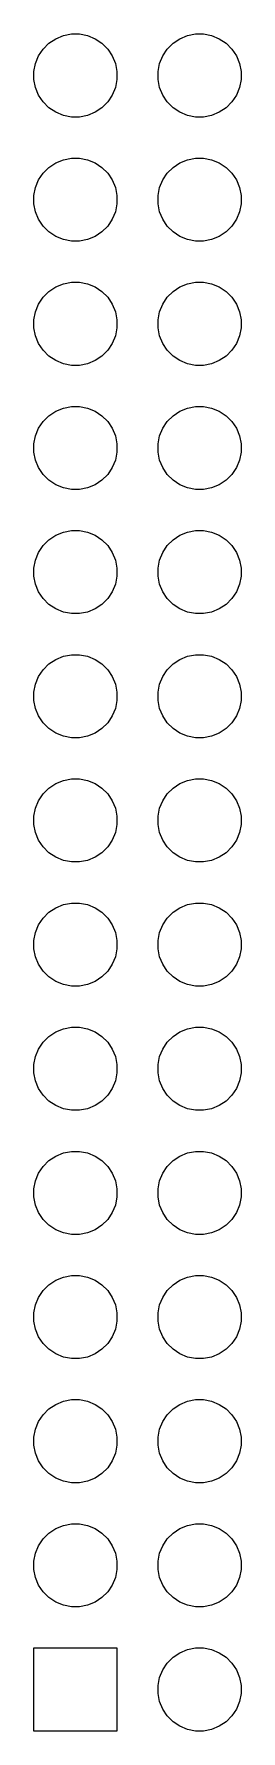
# Model space of a CAD drawing. Extents: x -21.7 to 6.2, y -6.5 to -0.8.
# Drawn here: x 6.069 to 6.236, y -3.537 to -2.17 of the extents above; entities that cross this region are included whole.
import ezdxf

# ---------------------------------------------------------------- set-up
doc = ezdxf.new("R2010")
doc.units = 0
doc.header["$MEASUREMENT"] = 0
doc.layers.add('BLACK', color=7, linetype='Continuous')

msp = doc.modelspace()

# ---------------------------------------------------------------- linework, layer by layer
at = {"layer": 'BLACK', "linetype": 'Continuous'}
for p, q in [((6.08651, -2.17428), (6.0926, -2.17176)), ((6.0926, -2.17176), (6.09907, -2.17047)), ((6.09907, -2.17047), (6.10566, -2.17047)), ((6.10566, -2.17047), (6.11212, -2.17176)), ((6.11212, -2.17176), (6.11821, -2.17428)), ((6.18651, -2.17428), (6.1926, -2.17176)), ((6.1926, -2.17176), (6.19907, -2.17047)), ((6.19907, -2.17047), (6.20566, -2.17047)), ((6.20566, -2.17047), (6.21212, -2.17176)), ((6.21212, -2.17176), (6.21821, -2.17428)), ((6.07271, -2.18809), (6.07637, -2.1826)), ((6.07637, -2.1826), (6.08103, -2.17794)), ((6.08103, -2.17794), (6.08651, -2.17428)), ((6.11821, -2.17428), (6.12369, -2.17794)), ((6.12369, -2.17794), (6.12836, -2.1826)), ((6.12836, -2.1826), (6.13202, -2.18809)), ((6.17271, -2.18809), (6.17637, -2.1826)), ((6.17637, -2.1826), (6.18103, -2.17794)), ((6.18103, -2.17794), (6.18651, -2.17428)), ((6.21821, -2.17428), (6.22369, -2.17794)), ((6.22369, -2.17794), (6.22836, -2.1826)), ((6.22836, -2.1826), (6.23202, -2.18809)), ((6.0689, -2.20064), (6.07018, -2.19418)), ((6.0689, -2.20723), (6.0689, -2.20064)), ((6.07018, -2.19418), (6.07271, -2.18809)), ((6.13202, -2.18809), (6.13454, -2.19418)), ((6.13454, -2.19418), (6.13583, -2.20064)), ((6.13583, -2.20064), (6.13583, -2.20723)), ((6.1689, -2.20064), (6.17018, -2.19418)), ((6.1689, -2.20723), (6.1689, -2.20064)), ((6.17018, -2.19418), (6.17271, -2.18809)), ((6.23202, -2.18809), (6.23454, -2.19418)), ((6.23454, -2.19418), (6.23583, -2.20064)), ((6.23583, -2.20064), (6.23583, -2.20723)), ((6.07018, -2.2137), (6.0689, -2.20723)), ((6.07271, -2.21979), (6.07018, -2.2137)), ((6.13454, -2.2137), (6.13202, -2.21979)), ((6.13583, -2.20723), (6.13454, -2.2137)), ((6.17018, -2.2137), (6.1689, -2.20723)), ((6.17271, -2.21979), (6.17018, -2.2137)), ((6.23454, -2.2137), (6.23202, -2.21979)), ((6.23583, -2.20723), (6.23454, -2.2137)), ((6.07637, -2.22527), (6.07271, -2.21979)), ((6.08103, -2.22993), (6.07637, -2.22527)), ((6.12836, -2.22527), (6.12369, -2.22993)), ((6.13202, -2.21979), (6.12836, -2.22527)), ((6.17637, -2.22527), (6.17271, -2.21979)), ((6.18103, -2.22993), (6.17637, -2.22527)), ((6.22836, -2.22527), (6.22369, -2.22993)), ((6.23202, -2.21979), (6.22836, -2.22527)), ((6.08651, -2.23359), (6.08103, -2.22993)), ((6.0926, -2.23612), (6.08651, -2.23359)), ((6.09907, -2.2374), (6.0926, -2.23612)), ((6.10566, -2.2374), (6.09907, -2.2374)), ((6.11212, -2.23612), (6.10566, -2.2374)), ((6.11821, -2.23359), (6.11212, -2.23612)), ((6.12369, -2.22993), (6.11821, -2.23359)), ((6.18651, -2.23359), (6.18103, -2.22993)), ((6.1926, -2.23612), (6.18651, -2.23359)), ((6.19907, -2.2374), (6.1926, -2.23612)), ((6.20566, -2.2374), (6.19907, -2.2374)), ((6.21212, -2.23612), (6.20566, -2.2374)), ((6.21821, -2.23359), (6.21212, -2.23612)), ((6.22369, -2.22993), (6.21821, -2.23359)), ((6.07271, -2.28809), (6.07637, -2.2826)), ((6.07637, -2.2826), (6.08103, -2.27794)), ((6.08103, -2.27794), (6.08651, -2.27428)), ((6.08651, -2.27428), (6.0926, -2.27176)), ((6.0926, -2.27176), (6.09907, -2.27047)), ((6.09907, -2.27047), (6.10566, -2.27047)), ((6.10566, -2.27047), (6.11212, -2.27176)), ((6.11212, -2.27176), (6.11821, -2.27428)), ((6.11821, -2.27428), (6.12369, -2.27794)), ((6.12369, -2.27794), (6.12836, -2.2826)), ((6.12836, -2.2826), (6.13202, -2.28809)), ((6.17271, -2.28809), (6.17637, -2.2826)), ((6.17637, -2.2826), (6.18103, -2.27794)), ((6.18103, -2.27794), (6.18651, -2.27428)), ((6.18651, -2.27428), (6.1926, -2.27176)), ((6.1926, -2.27176), (6.19907, -2.27047)), ((6.19907, -2.27047), (6.20566, -2.27047)), ((6.20566, -2.27047), (6.21212, -2.27176)), ((6.21212, -2.27176), (6.21821, -2.27428)), ((6.21821, -2.27428), (6.22369, -2.27794)), ((6.22369, -2.27794), (6.22836, -2.2826)), ((6.22836, -2.2826), (6.23202, -2.28809)), ((6.0689, -2.30064), (6.07018, -2.29418)), ((6.07018, -2.29418), (6.07271, -2.28809)), ((6.13202, -2.28809), (6.13454, -2.29418)), ((6.13454, -2.29418), (6.13583, -2.30064)), ((6.1689, -2.30064), (6.17018, -2.29418)), ((6.17018, -2.29418), (6.17271, -2.28809)), ((6.23202, -2.28809), (6.23454, -2.29418)), ((6.23454, -2.29418), (6.23583, -2.30064)), ((6.0689, -2.30723), (6.0689, -2.30064)), ((6.07018, -2.3137), (6.0689, -2.30723)), ((6.13583, -2.30723), (6.13454, -2.3137)), ((6.13583, -2.30064), (6.13583, -2.30723)), ((6.1689, -2.30723), (6.1689, -2.30064)), ((6.17018, -2.3137), (6.1689, -2.30723)), ((6.23583, -2.30723), (6.23454, -2.3137)), ((6.23583, -2.30064), (6.23583, -2.30723)), ((6.07271, -2.31979), (6.07018, -2.3137)), ((6.07637, -2.32527), (6.07271, -2.31979)), ((6.13202, -2.31979), (6.12836, -2.32527)), ((6.13454, -2.3137), (6.13202, -2.31979)), ((6.17271, -2.31979), (6.17018, -2.3137)), ((6.17637, -2.32527), (6.17271, -2.31979)), ((6.23202, -2.31979), (6.22836, -2.32527)), ((6.23454, -2.3137), (6.23202, -2.31979)), ((6.08103, -2.32993), (6.07637, -2.32527)), ((6.08651, -2.33359), (6.08103, -2.32993)), ((6.0926, -2.33612), (6.08651, -2.33359)), ((6.09907, -2.3374), (6.0926, -2.33612)), ((6.10566, -2.3374), (6.09907, -2.3374)), ((6.11212, -2.33612), (6.10566, -2.3374)), ((6.11821, -2.33359), (6.11212, -2.33612)), ((6.12369, -2.32993), (6.11821, -2.33359)), ((6.12836, -2.32527), (6.12369, -2.32993)), ((6.18103, -2.32993), (6.17637, -2.32527)), ((6.18651, -2.33359), (6.18103, -2.32993)), ((6.1926, -2.33612), (6.18651, -2.33359)), ((6.19907, -2.3374), (6.1926, -2.33612)), ((6.20566, -2.3374), (6.19907, -2.3374)), ((6.21212, -2.33612), (6.20566, -2.3374)), ((6.21821, -2.33359), (6.21212, -2.33612)), ((6.22369, -2.32993), (6.21821, -2.33359)), ((6.22836, -2.32527), (6.22369, -2.32993)), ((6.07637, -2.3826), (6.08103, -2.37794)), ((6.08103, -2.37794), (6.08651, -2.37428)), ((6.08651, -2.37428), (6.0926, -2.37176)), ((6.0926, -2.37176), (6.09907, -2.37047)), ((6.09907, -2.37047), (6.10566, -2.37047)), ((6.10566, -2.37047), (6.11212, -2.37176)), ((6.11212, -2.37176), (6.11821, -2.37428)), ((6.11821, -2.37428), (6.12369, -2.37794)), ((6.12369, -2.37794), (6.12836, -2.3826)), ((6.17637, -2.3826), (6.18103, -2.37794)), ((6.18103, -2.37794), (6.18651, -2.37428)), ((6.18651, -2.37428), (6.1926, -2.37176)), ((6.1926, -2.37176), (6.19907, -2.37047)), ((6.19907, -2.37047), (6.20566, -2.37047)), ((6.20566, -2.37047), (6.21212, -2.37176)), ((6.21212, -2.37176), (6.21821, -2.37428)), ((6.21821, -2.37428), (6.22369, -2.37794)), ((6.22369, -2.37794), (6.22836, -2.3826)), ((6.07018, -2.39418), (6.07271, -2.38809)), ((6.07271, -2.38809), (6.07637, -2.3826)), ((6.12836, -2.3826), (6.13202, -2.38809)), ((6.13202, -2.38809), (6.13454, -2.39418)), ((6.17018, -2.39418), (6.17271, -2.38809)), ((6.17271, -2.38809), (6.17637, -2.3826)), ((6.22836, -2.3826), (6.23202, -2.38809)), ((6.23202, -2.38809), (6.23454, -2.39418)), ((6.0689, -2.40064), (6.07018, -2.39418)), ((6.0689, -2.40723), (6.0689, -2.40064)), ((6.13454, -2.39418), (6.13583, -2.40064)), ((6.13583, -2.40064), (6.13583, -2.40723)), ((6.1689, -2.40064), (6.17018, -2.39418)), ((6.1689, -2.40723), (6.1689, -2.40064)), ((6.23454, -2.39418), (6.23583, -2.40064)), ((6.23583, -2.40064), (6.23583, -2.40723)), ((6.07018, -2.4137), (6.0689, -2.40723)), ((6.07271, -2.41979), (6.07018, -2.4137)), ((6.13454, -2.4137), (6.13202, -2.41979)), ((6.13583, -2.40723), (6.13454, -2.4137)), ((6.17018, -2.4137), (6.1689, -2.40723)), ((6.17271, -2.41979), (6.17018, -2.4137)), ((6.23454, -2.4137), (6.23202, -2.41979)), ((6.23583, -2.40723), (6.23454, -2.4137)), ((6.07637, -2.42527), (6.07271, -2.41979)), ((6.08103, -2.42993), (6.07637, -2.42527)), ((6.08651, -2.43359), (6.08103, -2.42993)), ((6.12369, -2.42993), (6.11821, -2.43359)), ((6.12836, -2.42527), (6.12369, -2.42993)), ((6.13202, -2.41979), (6.12836, -2.42527)), ((6.17637, -2.42527), (6.17271, -2.41979)), ((6.18103, -2.42993), (6.17637, -2.42527)), ((6.18651, -2.43359), (6.18103, -2.42993)), ((6.22369, -2.42993), (6.21821, -2.43359)), ((6.22836, -2.42527), (6.22369, -2.42993)), ((6.23202, -2.41979), (6.22836, -2.42527)), ((6.0926, -2.43612), (6.08651, -2.43359)), ((6.09907, -2.4374), (6.0926, -2.43612)), ((6.10566, -2.4374), (6.09907, -2.4374)), ((6.11212, -2.43612), (6.10566, -2.4374)), ((6.11821, -2.43359), (6.11212, -2.43612)), ((6.1926, -2.43612), (6.18651, -2.43359)), ((6.19907, -2.4374), (6.1926, -2.43612)), ((6.20566, -2.4374), (6.19907, -2.4374)), ((6.21212, -2.43612), (6.20566, -2.4374)), ((6.21821, -2.43359), (6.21212, -2.43612)), ((6.08651, -2.47428), (6.0926, -2.47176)), ((6.0926, -2.47176), (6.09907, -2.47047)), ((6.09907, -2.47047), (6.10566, -2.47047)), ((6.10566, -2.47047), (6.11212, -2.47176)), ((6.11212, -2.47176), (6.11821, -2.47428)), ((6.18651, -2.47428), (6.1926, -2.47176)), ((6.1926, -2.47176), (6.19907, -2.47047)), ((6.19907, -2.47047), (6.20566, -2.47047)), ((6.20566, -2.47047), (6.21212, -2.47176)), ((6.21212, -2.47176), (6.21821, -2.47428)), ((6.07271, -2.48809), (6.07637, -2.4826)), ((6.07637, -2.4826), (6.08103, -2.47794)), ((6.08103, -2.47794), (6.08651, -2.47428)), ((6.11821, -2.47428), (6.12369, -2.47794)), ((6.12369, -2.47794), (6.12836, -2.4826)), ((6.12836, -2.4826), (6.13202, -2.48809)), ((6.17271, -2.48809), (6.17637, -2.4826)), ((6.17637, -2.4826), (6.18103, -2.47794)), ((6.18103, -2.47794), (6.18651, -2.47428)), ((6.21821, -2.47428), (6.22369, -2.47794)), ((6.22369, -2.47794), (6.22836, -2.4826)), ((6.22836, -2.4826), (6.23202, -2.48809)), ((6.0689, -2.50064), (6.07018, -2.49418)), ((6.0689, -2.50723), (6.0689, -2.50064)), ((6.07018, -2.49418), (6.07271, -2.48809)), ((6.13202, -2.48809), (6.13454, -2.49418)), ((6.13454, -2.49418), (6.13583, -2.50064)), ((6.13583, -2.50064), (6.13583, -2.50723)), ((6.1689, -2.50064), (6.17018, -2.49418)), ((6.1689, -2.50723), (6.1689, -2.50064)), ((6.17018, -2.49418), (6.17271, -2.48809)), ((6.23202, -2.48809), (6.23454, -2.49418)), ((6.23454, -2.49418), (6.23583, -2.50064)), ((6.23583, -2.50064), (6.23583, -2.50723)), ((6.07018, -2.5137), (6.0689, -2.50723)), ((6.07271, -2.51979), (6.07018, -2.5137)), ((6.13454, -2.5137), (6.13202, -2.51979)), ((6.13583, -2.50723), (6.13454, -2.5137)), ((6.17018, -2.5137), (6.1689, -2.50723)), ((6.17271, -2.51979), (6.17018, -2.5137)), ((6.23454, -2.5137), (6.23202, -2.51979)), ((6.23583, -2.50723), (6.23454, -2.5137)), ((6.07637, -2.52527), (6.07271, -2.51979)), ((6.08103, -2.52993), (6.07637, -2.52527)), ((6.12836, -2.52527), (6.12369, -2.52993)), ((6.13202, -2.51979), (6.12836, -2.52527)), ((6.17637, -2.52527), (6.17271, -2.51979)), ((6.18103, -2.52993), (6.17637, -2.52527)), ((6.22836, -2.52527), (6.22369, -2.52993)), ((6.23202, -2.51979), (6.22836, -2.52527)), ((6.08651, -2.53359), (6.08103, -2.52993)), ((6.0926, -2.53612), (6.08651, -2.53359)), ((6.09907, -2.5374), (6.0926, -2.53612)), ((6.10566, -2.5374), (6.09907, -2.5374)), ((6.11212, -2.53612), (6.10566, -2.5374)), ((6.11821, -2.53359), (6.11212, -2.53612)), ((6.12369, -2.52993), (6.11821, -2.53359)), ((6.18651, -2.53359), (6.18103, -2.52993)), ((6.1926, -2.53612), (6.18651, -2.53359)), ((6.19907, -2.5374), (6.1926, -2.53612)), ((6.20566, -2.5374), (6.19907, -2.5374)), ((6.21212, -2.53612), (6.20566, -2.5374)), ((6.21821, -2.53359), (6.21212, -2.53612)), ((6.22369, -2.52993), (6.21821, -2.53359)), ((6.07271, -2.58809), (6.07637, -2.5826)), ((6.07637, -2.5826), (6.08103, -2.57794)), ((6.08103, -2.57794), (6.08651, -2.57428)), ((6.08651, -2.57428), (6.0926, -2.57176)), ((6.0926, -2.57176), (6.09907, -2.57047)), ((6.09907, -2.57047), (6.10566, -2.57047)), ((6.10566, -2.57047), (6.11212, -2.57176)), ((6.11212, -2.57176), (6.11821, -2.57428)), ((6.11821, -2.57428), (6.12369, -2.57794)), ((6.12369, -2.57794), (6.12836, -2.5826)), ((6.12836, -2.5826), (6.13202, -2.58809)), ((6.17271, -2.58809), (6.17637, -2.5826)), ((6.17637, -2.5826), (6.18103, -2.57794)), ((6.18103, -2.57794), (6.18651, -2.57428)), ((6.18651, -2.57428), (6.1926, -2.57176)), ((6.1926, -2.57176), (6.19907, -2.57047)), ((6.19907, -2.57047), (6.20566, -2.57047)), ((6.20566, -2.57047), (6.21212, -2.57176)), ((6.21212, -2.57176), (6.21821, -2.57428)), ((6.21821, -2.57428), (6.22369, -2.57794)), ((6.22369, -2.57794), (6.22836, -2.5826)), ((6.22836, -2.5826), (6.23202, -2.58809)), ((6.0689, -2.60064), (6.07018, -2.59418)), ((6.07018, -2.59418), (6.07271, -2.58809)), ((6.13202, -2.58809), (6.13454, -2.59418)), ((6.13454, -2.59418), (6.13583, -2.60064)), ((6.1689, -2.60064), (6.17018, -2.59418)), ((6.17018, -2.59418), (6.17271, -2.58809)), ((6.23202, -2.58809), (6.23454, -2.59418)), ((6.23454, -2.59418), (6.23583, -2.60064)), ((6.0689, -2.60723), (6.0689, -2.60064)), ((6.07018, -2.6137), (6.0689, -2.60723)), ((6.13583, -2.60723), (6.13454, -2.6137)), ((6.13583, -2.60064), (6.13583, -2.60723)), ((6.1689, -2.60723), (6.1689, -2.60064)), ((6.17018, -2.6137), (6.1689, -2.60723)), ((6.23583, -2.60723), (6.23454, -2.6137)), ((6.23583, -2.60064), (6.23583, -2.60723)), ((6.07271, -2.61979), (6.07018, -2.6137)), ((6.07637, -2.62527), (6.07271, -2.61979)), ((6.13202, -2.61979), (6.12836, -2.62527)), ((6.13454, -2.6137), (6.13202, -2.61979)), ((6.17271, -2.61979), (6.17018, -2.6137)), ((6.17637, -2.62527), (6.17271, -2.61979)), ((6.23202, -2.61979), (6.22836, -2.62527)), ((6.23454, -2.6137), (6.23202, -2.61979)), ((6.08103, -2.62993), (6.07637, -2.62527)), ((6.08651, -2.63359), (6.08103, -2.62993)), ((6.0926, -2.63612), (6.08651, -2.63359)), ((6.09907, -2.6374), (6.0926, -2.63612)), ((6.10566, -2.6374), (6.09907, -2.6374)), ((6.11212, -2.63612), (6.10566, -2.6374)), ((6.11821, -2.63359), (6.11212, -2.63612)), ((6.12369, -2.62993), (6.11821, -2.63359)), ((6.12836, -2.62527), (6.12369, -2.62993)), ((6.18103, -2.62993), (6.17637, -2.62527)), ((6.18651, -2.63359), (6.18103, -2.62993)), ((6.1926, -2.63612), (6.18651, -2.63359)), ((6.19907, -2.6374), (6.1926, -2.63612)), ((6.20566, -2.6374), (6.19907, -2.6374)), ((6.21212, -2.63612), (6.20566, -2.6374)), ((6.21821, -2.63359), (6.21212, -2.63612)), ((6.22369, -2.62993), (6.21821, -2.63359)), ((6.22836, -2.62527), (6.22369, -2.62993)), ((6.07637, -2.6826), (6.08103, -2.67794)), ((6.08103, -2.67794), (6.08651, -2.67428)), ((6.08651, -2.67428), (6.0926, -2.67176)), ((6.0926, -2.67176), (6.09907, -2.67047)), ((6.09907, -2.67047), (6.10566, -2.67047)), ((6.10566, -2.67047), (6.11212, -2.67176)), ((6.11212, -2.67176), (6.11821, -2.67428)), ((6.11821, -2.67428), (6.12369, -2.67794)), ((6.12369, -2.67794), (6.12836, -2.6826)), ((6.17637, -2.6826), (6.18103, -2.67794)), ((6.18103, -2.67794), (6.18651, -2.67428)), ((6.18651, -2.67428), (6.1926, -2.67176)), ((6.1926, -2.67176), (6.19907, -2.67047)), ((6.19907, -2.67047), (6.20566, -2.67047)), ((6.20566, -2.67047), (6.21212, -2.67176)), ((6.21212, -2.67176), (6.21821, -2.67428)), ((6.21821, -2.67428), (6.22369, -2.67794)), ((6.22369, -2.67794), (6.22836, -2.6826)), ((6.07018, -2.69418), (6.07271, -2.68809)), ((6.07271, -2.68809), (6.07637, -2.6826)), ((6.12836, -2.6826), (6.13202, -2.68809)), ((6.13202, -2.68809), (6.13454, -2.69418)), ((6.17018, -2.69418), (6.17271, -2.68809)), ((6.17271, -2.68809), (6.17637, -2.6826)), ((6.22836, -2.6826), (6.23202, -2.68809)), ((6.23202, -2.68809), (6.23454, -2.69418)), ((6.0689, -2.70064), (6.07018, -2.69418)), ((6.0689, -2.70723), (6.0689, -2.70064)), ((6.13454, -2.69418), (6.13583, -2.70064)), ((6.13583, -2.70064), (6.13583, -2.70723)), ((6.1689, -2.70064), (6.17018, -2.69418)), ((6.1689, -2.70723), (6.1689, -2.70064)), ((6.23454, -2.69418), (6.23583, -2.70064)), ((6.23583, -2.70064), (6.23583, -2.70723)), ((6.07018, -2.7137), (6.0689, -2.70723)), ((6.07271, -2.71979), (6.07018, -2.7137)), ((6.07637, -2.72527), (6.07271, -2.71979)), ((6.13202, -2.71979), (6.12836, -2.72527)), ((6.13454, -2.7137), (6.13202, -2.71979)), ((6.13583, -2.70723), (6.13454, -2.7137)), ((6.17018, -2.7137), (6.1689, -2.70723)), ((6.17271, -2.71979), (6.17018, -2.7137)), ((6.17637, -2.72527), (6.17271, -2.71979)), ((6.23202, -2.71979), (6.22836, -2.72527)), ((6.23454, -2.7137), (6.23202, -2.71979)), ((6.23583, -2.70723), (6.23454, -2.7137)), ((6.08103, -2.72993), (6.07637, -2.72527)), ((6.08651, -2.73359), (6.08103, -2.72993)), ((6.0926, -2.73612), (6.08651, -2.73359)), ((6.11821, -2.73359), (6.11212, -2.73612)), ((6.12369, -2.72993), (6.11821, -2.73359)), ((6.12836, -2.72527), (6.12369, -2.72993)), ((6.18103, -2.72993), (6.17637, -2.72527)), ((6.18651, -2.73359), (6.18103, -2.72993)), ((6.1926, -2.73612), (6.18651, -2.73359)), ((6.21821, -2.73359), (6.21212, -2.73612)), ((6.22369, -2.72993), (6.21821, -2.73359)), ((6.22836, -2.72527), (6.22369, -2.72993)), ((6.09907, -2.7374), (6.0926, -2.73612)), ((6.10566, -2.7374), (6.09907, -2.7374)), ((6.11212, -2.73612), (6.10566, -2.7374)), ((6.19907, -2.7374), (6.1926, -2.73612)), ((6.20566, -2.7374), (6.19907, -2.7374)), ((6.21212, -2.73612), (6.20566, -2.7374)), ((6.08103, -2.77794), (6.08651, -2.77428)), ((6.08651, -2.77428), (6.0926, -2.77176)), ((6.0926, -2.77176), (6.09907, -2.77047)), ((6.09907, -2.77047), (6.10566, -2.77047)), ((6.10566, -2.77047), (6.11212, -2.77176)), ((6.11212, -2.77176), (6.11821, -2.77428)), ((6.11821, -2.77428), (6.12369, -2.77794)), ((6.18103, -2.77794), (6.18651, -2.77428)), ((6.18651, -2.77428), (6.1926, -2.77176)), ((6.1926, -2.77176), (6.19907, -2.77047)), ((6.19907, -2.77047), (6.20566, -2.77047)), ((6.20566, -2.77047), (6.21212, -2.77176)), ((6.21212, -2.77176), (6.21821, -2.77428)), ((6.21821, -2.77428), (6.22369, -2.77794)), ((6.07018, -2.79418), (6.07271, -2.78809)), ((6.07271, -2.78809), (6.07637, -2.7826)), ((6.07637, -2.7826), (6.08103, -2.77794)), ((6.12369, -2.77794), (6.12836, -2.7826)), ((6.12836, -2.7826), (6.13202, -2.78809)), ((6.13202, -2.78809), (6.13454, -2.79418)), ((6.17018, -2.79418), (6.17271, -2.78809)), ((6.17271, -2.78809), (6.17637, -2.7826)), ((6.17637, -2.7826), (6.18103, -2.77794)), ((6.22369, -2.77794), (6.22836, -2.7826)), ((6.22836, -2.7826), (6.23202, -2.78809)), ((6.23202, -2.78809), (6.23454, -2.79418)), ((6.0689, -2.80064), (6.07018, -2.79418)), ((6.0689, -2.80723), (6.0689, -2.80064)), ((6.13454, -2.79418), (6.13583, -2.80064)), ((6.13583, -2.80064), (6.13583, -2.80723)), ((6.1689, -2.80064), (6.17018, -2.79418)), ((6.1689, -2.80723), (6.1689, -2.80064)), ((6.23454, -2.79418), (6.23583, -2.80064)), ((6.23583, -2.80064), (6.23583, -2.80723)), ((6.07018, -2.8137), (6.0689, -2.80723)), ((6.07271, -2.81979), (6.07018, -2.8137)), ((6.13454, -2.8137), (6.13202, -2.81979)), ((6.13583, -2.80723), (6.13454, -2.8137)), ((6.17018, -2.8137), (6.1689, -2.80723)), ((6.17271, -2.81979), (6.17018, -2.8137)), ((6.23454, -2.8137), (6.23202, -2.81979)), ((6.23583, -2.80723), (6.23454, -2.8137)), ((6.07637, -2.82527), (6.07271, -2.81979)), ((6.08103, -2.82993), (6.07637, -2.82527)), ((6.12836, -2.82527), (6.12369, -2.82993)), ((6.13202, -2.81979), (6.12836, -2.82527)), ((6.17637, -2.82527), (6.17271, -2.81979)), ((6.18103, -2.82993), (6.17637, -2.82527)), ((6.22836, -2.82527), (6.22369, -2.82993)), ((6.23202, -2.81979), (6.22836, -2.82527)), ((6.08651, -2.83359), (6.08103, -2.82993)), ((6.0926, -2.83612), (6.08651, -2.83359)), ((6.09907, -2.8374), (6.0926, -2.83612)), ((6.10566, -2.8374), (6.09907, -2.8374)), ((6.11212, -2.83612), (6.10566, -2.8374)), ((6.11821, -2.83359), (6.11212, -2.83612)), ((6.12369, -2.82993), (6.11821, -2.83359)), ((6.18651, -2.83359), (6.18103, -2.82993)), ((6.1926, -2.83612), (6.18651, -2.83359)), ((6.19907, -2.8374), (6.1926, -2.83612)), ((6.20566, -2.8374), (6.19907, -2.8374)), ((6.21212, -2.83612), (6.20566, -2.8374)), ((6.21821, -2.83359), (6.21212, -2.83612)), ((6.22369, -2.82993), (6.21821, -2.83359)), ((6.0926, -2.87176), (6.09907, -2.87047)), ((6.09907, -2.87047), (6.10566, -2.87047)), ((6.10566, -2.87047), (6.11212, -2.87176)), ((6.1926, -2.87176), (6.19907, -2.87047)), ((6.19907, -2.87047), (6.20566, -2.87047)), ((6.20566, -2.87047), (6.21212, -2.87176)), ((6.07271, -2.88809), (6.07637, -2.8826)), ((6.07637, -2.8826), (6.08103, -2.87794)), ((6.08103, -2.87794), (6.08651, -2.87428)), ((6.08651, -2.87428), (6.0926, -2.87176)), ((6.11212, -2.87176), (6.11821, -2.87428)), ((6.11821, -2.87428), (6.12369, -2.87794)), ((6.12369, -2.87794), (6.12836, -2.8826)), ((6.12836, -2.8826), (6.13202, -2.88809)), ((6.17271, -2.88809), (6.17637, -2.8826)), ((6.17637, -2.8826), (6.18103, -2.87794)), ((6.18103, -2.87794), (6.18651, -2.87428)), ((6.18651, -2.87428), (6.1926, -2.87176)), ((6.21212, -2.87176), (6.21821, -2.87428)), ((6.21821, -2.87428), (6.22369, -2.87794)), ((6.22369, -2.87794), (6.22836, -2.8826)), ((6.22836, -2.8826), (6.23202, -2.88809)), ((6.0689, -2.90064), (6.07018, -2.89418)), ((6.07018, -2.89418), (6.07271, -2.88809)), ((6.13202, -2.88809), (6.13454, -2.89418)), ((6.13454, -2.89418), (6.13583, -2.90064)), ((6.1689, -2.90064), (6.17018, -2.89418)), ((6.17018, -2.89418), (6.17271, -2.88809)), ((6.23202, -2.88809), (6.23454, -2.89418)), ((6.23454, -2.89418), (6.23583, -2.90064)), ((6.0689, -2.90723), (6.0689, -2.90064)), ((6.07018, -2.9137), (6.0689, -2.90723)), ((6.13583, -2.90723), (6.13454, -2.9137)), ((6.13583, -2.90064), (6.13583, -2.90723)), ((6.1689, -2.90723), (6.1689, -2.90064)), ((6.17018, -2.9137), (6.1689, -2.90723)), ((6.23583, -2.90723), (6.23454, -2.9137)), ((6.23583, -2.90064), (6.23583, -2.90723)), ((6.07271, -2.91979), (6.07018, -2.9137)), ((6.07637, -2.92527), (6.07271, -2.91979)), ((6.13202, -2.91979), (6.12836, -2.92527)), ((6.13454, -2.9137), (6.13202, -2.91979)), ((6.17271, -2.91979), (6.17018, -2.9137)), ((6.17637, -2.92527), (6.17271, -2.91979)), ((6.23202, -2.91979), (6.22836, -2.92527)), ((6.23454, -2.9137), (6.23202, -2.91979)), ((6.08103, -2.92993), (6.07637, -2.92527)), ((6.08651, -2.93359), (6.08103, -2.92993)), ((6.0926, -2.93612), (6.08651, -2.93359)), ((6.09907, -2.9374), (6.0926, -2.93612)), ((6.10566, -2.9374), (6.09907, -2.9374)), ((6.11212, -2.93612), (6.10566, -2.9374)), ((6.11821, -2.93359), (6.11212, -2.93612)), ((6.12369, -2.92993), (6.11821, -2.93359)), ((6.12836, -2.92527), (6.12369, -2.92993)), ((6.18103, -2.92993), (6.17637, -2.92527)), ((6.18651, -2.93359), (6.18103, -2.92993)), ((6.1926, -2.93612), (6.18651, -2.93359)), ((6.19907, -2.9374), (6.1926, -2.93612)), ((6.20566, -2.9374), (6.19907, -2.9374)), ((6.21212, -2.93612), (6.20566, -2.9374)), ((6.21821, -2.93359), (6.21212, -2.93612)), ((6.22369, -2.92993), (6.21821, -2.93359)), ((6.22836, -2.92527), (6.22369, -2.92993)), ((6.07637, -2.9826), (6.08103, -2.97794)), ((6.08103, -2.97794), (6.08651, -2.97428)), ((6.08651, -2.97428), (6.0926, -2.97176)), ((6.0926, -2.97176), (6.09907, -2.97047)), ((6.09907, -2.97047), (6.10566, -2.97047)), ((6.10566, -2.97047), (6.11212, -2.97176)), ((6.11212, -2.97176), (6.11821, -2.97428)), ((6.11821, -2.97428), (6.12369, -2.97794)), ((6.12369, -2.97794), (6.12836, -2.9826)), ((6.17637, -2.9826), (6.18103, -2.97794)), ((6.18103, -2.97794), (6.18651, -2.97428)), ((6.18651, -2.97428), (6.1926, -2.97176)), ((6.1926, -2.97176), (6.19907, -2.97047)), ((6.19907, -2.97047), (6.20566, -2.97047)), ((6.20566, -2.97047), (6.21212, -2.97176)), ((6.21212, -2.97176), (6.21821, -2.97428)), ((6.21821, -2.97428), (6.22369, -2.97794)), ((6.22369, -2.97794), (6.22836, -2.9826)), ((6.07018, -2.99418), (6.07271, -2.98809)), ((6.07271, -2.98809), (6.07637, -2.9826)), ((6.12836, -2.9826), (6.13202, -2.98809)), ((6.13202, -2.98809), (6.13454, -2.99418)), ((6.17018, -2.99418), (6.17271, -2.98809)), ((6.17271, -2.98809), (6.17637, -2.9826)), ((6.22836, -2.9826), (6.23202, -2.98809)), ((6.23202, -2.98809), (6.23454, -2.99418)), ((6.0689, -3.00064), (6.07018, -2.99418)), ((6.0689, -3.00723), (6.0689, -3.00064)), ((6.07018, -3.0137), (6.0689, -3.00723)), ((6.13454, -2.99418), (6.13583, -3.00064)), ((6.13583, -3.00723), (6.13454, -3.0137)), ((6.13583, -3.00064), (6.13583, -3.00723)), ((6.1689, -3.00064), (6.17018, -2.99418)), ((6.1689, -3.00723), (6.1689, -3.00064)), ((6.17018, -3.0137), (6.1689, -3.00723)), ((6.23454, -2.99418), (6.23583, -3.00064)), ((6.23583, -3.00723), (6.23454, -3.0137)), ((6.23583, -3.00064), (6.23583, -3.00723)), ((6.07271, -3.01979), (6.07018, -3.0137)), ((6.07637, -3.02527), (6.07271, -3.01979)), ((6.13202, -3.01979), (6.12836, -3.02527)), ((6.13454, -3.0137), (6.13202, -3.01979)), ((6.17271, -3.01979), (6.17018, -3.0137)), ((6.17637, -3.02527), (6.17271, -3.01979)), ((6.23202, -3.01979), (6.22836, -3.02527)), ((6.23454, -3.0137), (6.23202, -3.01979)), ((6.08103, -3.02993), (6.07637, -3.02527)), ((6.08651, -3.03359), (6.08103, -3.02993)), ((6.0926, -3.03612), (6.08651, -3.03359)), ((6.11821, -3.03359), (6.11212, -3.03612)), ((6.12369, -3.02993), (6.11821, -3.03359)), ((6.12836, -3.02527), (6.12369, -3.02993)), ((6.18103, -3.02993), (6.17637, -3.02527)), ((6.18651, -3.03359), (6.18103, -3.02993)), ((6.1926, -3.03612), (6.18651, -3.03359)), ((6.21821, -3.03359), (6.21212, -3.03612)), ((6.22369, -3.02993), (6.21821, -3.03359)), ((6.22836, -3.02527), (6.22369, -3.02993)), ((6.09907, -3.0374), (6.0926, -3.03612)), ((6.10566, -3.0374), (6.09907, -3.0374)), ((6.11212, -3.03612), (6.10566, -3.0374)), ((6.19907, -3.0374), (6.1926, -3.03612)), ((6.20566, -3.0374), (6.19907, -3.0374)), ((6.21212, -3.03612), (6.20566, -3.0374)), ((6.08103, -3.07794), (6.08651, -3.07428)), ((6.08651, -3.07428), (6.0926, -3.07176)), ((6.0926, -3.07176), (6.09907, -3.07047)), ((6.09907, -3.07047), (6.10566, -3.07047)), ((6.10566, -3.07047), (6.11212, -3.07176)), ((6.11212, -3.07176), (6.11821, -3.07428)), ((6.11821, -3.07428), (6.12369, -3.07794)), ((6.18103, -3.07794), (6.18651, -3.07428)), ((6.18651, -3.07428), (6.1926, -3.07176)), ((6.1926, -3.07176), (6.19907, -3.07047)), ((6.19907, -3.07047), (6.20566, -3.07047)), ((6.20566, -3.07047), (6.21212, -3.07176)), ((6.21212, -3.07176), (6.21821, -3.07428)), ((6.21821, -3.07428), (6.22369, -3.07794)), ((6.07018, -3.09418), (6.07271, -3.08809)), ((6.07271, -3.08809), (6.07637, -3.0826)), ((6.07637, -3.0826), (6.08103, -3.07794)), ((6.12369, -3.07794), (6.12836, -3.0826)), ((6.12836, -3.0826), (6.13202, -3.08809)), ((6.13202, -3.08809), (6.13454, -3.09418)), ((6.17018, -3.09418), (6.17271, -3.08809)), ((6.17271, -3.08809), (6.17637, -3.0826)), ((6.17637, -3.0826), (6.18103, -3.07794)), ((6.22369, -3.07794), (6.22836, -3.0826)), ((6.22836, -3.0826), (6.23202, -3.08809)), ((6.23202, -3.08809), (6.23454, -3.09418)), ((6.0689, -3.10064), (6.07018, -3.09418)), ((6.0689, -3.10723), (6.0689, -3.10064)), ((6.13454, -3.09418), (6.13583, -3.10064)), ((6.13583, -3.10064), (6.13583, -3.10723)), ((6.1689, -3.10064), (6.17018, -3.09418)), ((6.1689, -3.10723), (6.1689, -3.10064)), ((6.23454, -3.09418), (6.23583, -3.10064)), ((6.23583, -3.10064), (6.23583, -3.10723)), ((6.07018, -3.1137), (6.0689, -3.10723)), ((6.07271, -3.11979), (6.07018, -3.1137)), ((6.13454, -3.1137), (6.13202, -3.11979)), ((6.13583, -3.10723), (6.13454, -3.1137)), ((6.17018, -3.1137), (6.1689, -3.10723)), ((6.17271, -3.11979), (6.17018, -3.1137)), ((6.23454, -3.1137), (6.23202, -3.11979)), ((6.23583, -3.10723), (6.23454, -3.1137)), ((6.07637, -3.12527), (6.07271, -3.11979)), ((6.08103, -3.12993), (6.07637, -3.12527)), ((6.08651, -3.13359), (6.08103, -3.12993)), ((6.12369, -3.12993), (6.11821, -3.13359)), ((6.12836, -3.12527), (6.12369, -3.12993)), ((6.13202, -3.11979), (6.12836, -3.12527)), ((6.17637, -3.12527), (6.17271, -3.11979)), ((6.18103, -3.12993), (6.17637, -3.12527)), ((6.18651, -3.13359), (6.18103, -3.12993)), ((6.22369, -3.12993), (6.21821, -3.13359)), ((6.22836, -3.12527), (6.22369, -3.12993)), ((6.23202, -3.11979), (6.22836, -3.12527)), ((6.0926, -3.13612), (6.08651, -3.13359)), ((6.09907, -3.1374), (6.0926, -3.13612)), ((6.10566, -3.1374), (6.09907, -3.1374)), ((6.11212, -3.13612), (6.10566, -3.1374)), ((6.11821, -3.13359), (6.11212, -3.13612)), ((6.1926, -3.13612), (6.18651, -3.13359)), ((6.19907, -3.1374), (6.1926, -3.13612)), ((6.20566, -3.1374), (6.19907, -3.1374)), ((6.21212, -3.13612), (6.20566, -3.1374)), ((6.21821, -3.13359), (6.21212, -3.13612)), ((6.0926, -3.17176), (6.09907, -3.17047)), ((6.09907, -3.17047), (6.10566, -3.17047)), ((6.10566, -3.17047), (6.11212, -3.17176)), ((6.1926, -3.17176), (6.19907, -3.17047)), ((6.19907, -3.17047), (6.20566, -3.17047)), ((6.20566, -3.17047), (6.21212, -3.17176)), ((6.07271, -3.18809), (6.07637, -3.1826)), ((6.07637, -3.1826), (6.08103, -3.17794)), ((6.08103, -3.17794), (6.08651, -3.17428)), ((6.08651, -3.17428), (6.0926, -3.17176)), ((6.11212, -3.17176), (6.11821, -3.17428)), ((6.11821, -3.17428), (6.12369, -3.17794)), ((6.12369, -3.17794), (6.12836, -3.1826)), ((6.12836, -3.1826), (6.13202, -3.18809)), ((6.17271, -3.18809), (6.17637, -3.1826)), ((6.17637, -3.1826), (6.18103, -3.17794)), ((6.18103, -3.17794), (6.18651, -3.17428)), ((6.18651, -3.17428), (6.1926, -3.17176)), ((6.21212, -3.17176), (6.21821, -3.17428)), ((6.21821, -3.17428), (6.22369, -3.17794)), ((6.22369, -3.17794), (6.22836, -3.1826)), ((6.22836, -3.1826), (6.23202, -3.18809)), ((6.0689, -3.20064), (6.07018, -3.19418)), ((6.07018, -3.19418), (6.07271, -3.18809)), ((6.13202, -3.18809), (6.13454, -3.19418)), ((6.13454, -3.19418), (6.13583, -3.20064)), ((6.1689, -3.20064), (6.17018, -3.19418)), ((6.17018, -3.19418), (6.17271, -3.18809)), ((6.23202, -3.18809), (6.23454, -3.19418)), ((6.23454, -3.19418), (6.23583, -3.20064)), ((6.0689, -3.20723), (6.0689, -3.20064)), ((6.07018, -3.2137), (6.0689, -3.20723)), ((6.13583, -3.20723), (6.13454, -3.2137)), ((6.13583, -3.20064), (6.13583, -3.20723)), ((6.1689, -3.20723), (6.1689, -3.20064)), ((6.17018, -3.2137), (6.1689, -3.20723)), ((6.23583, -3.20723), (6.23454, -3.2137)), ((6.23583, -3.20064), (6.23583, -3.20723)), ((6.07271, -3.21979), (6.07018, -3.2137)), ((6.07637, -3.22527), (6.07271, -3.21979)), ((6.08103, -3.22993), (6.07637, -3.22527)), ((6.12836, -3.22527), (6.12369, -3.22993)), ((6.13202, -3.21979), (6.12836, -3.22527)), ((6.13454, -3.2137), (6.13202, -3.21979)), ((6.17271, -3.21979), (6.17018, -3.2137)), ((6.17637, -3.22527), (6.17271, -3.21979)), ((6.18103, -3.22993), (6.17637, -3.22527)), ((6.22836, -3.22527), (6.22369, -3.22993)), ((6.23202, -3.21979), (6.22836, -3.22527)), ((6.23454, -3.2137), (6.23202, -3.21979)), ((6.08651, -3.23359), (6.08103, -3.22993)), ((6.0926, -3.23612), (6.08651, -3.23359)), ((6.09907, -3.2374), (6.0926, -3.23612)), ((6.10566, -3.2374), (6.09907, -3.2374)), ((6.11212, -3.23612), (6.10566, -3.2374)), ((6.11821, -3.23359), (6.11212, -3.23612)), ((6.12369, -3.22993), (6.11821, -3.23359)), ((6.18651, -3.23359), (6.18103, -3.22993)), ((6.1926, -3.23612), (6.18651, -3.23359)), ((6.19907, -3.2374), (6.1926, -3.23612)), ((6.20566, -3.2374), (6.19907, -3.2374)), ((6.21212, -3.23612), (6.20566, -3.2374)), ((6.21821, -3.23359), (6.21212, -3.23612)), ((6.22369, -3.22993), (6.21821, -3.23359)), ((6.07637, -3.2826), (6.08103, -3.27794)), ((6.08103, -3.27794), (6.08651, -3.27428)), ((6.08651, -3.27428), (6.0926, -3.27176)), ((6.0926, -3.27176), (6.09907, -3.27047)), ((6.09907, -3.27047), (6.10566, -3.27047)), ((6.10566, -3.27047), (6.11212, -3.27176)), ((6.11212, -3.27176), (6.11821, -3.27428)), ((6.11821, -3.27428), (6.12369, -3.27794)), ((6.12369, -3.27794), (6.12836, -3.2826)), ((6.17637, -3.2826), (6.18103, -3.27794)), ((6.18103, -3.27794), (6.18651, -3.27428)), ((6.18651, -3.27428), (6.1926, -3.27176)), ((6.1926, -3.27176), (6.19907, -3.27047)), ((6.19907, -3.27047), (6.20566, -3.27047)), ((6.20566, -3.27047), (6.21212, -3.27176)), ((6.21212, -3.27176), (6.21821, -3.27428)), ((6.21821, -3.27428), (6.22369, -3.27794)), ((6.22369, -3.27794), (6.22836, -3.2826)), ((6.0689, -3.30064), (6.07018, -3.29418)), ((6.07018, -3.29418), (6.07271, -3.28809)), ((6.07271, -3.28809), (6.07637, -3.2826)), ((6.12836, -3.2826), (6.13202, -3.28809)), ((6.13202, -3.28809), (6.13454, -3.29418)), ((6.13454, -3.29418), (6.13583, -3.30064)), ((6.1689, -3.30064), (6.17018, -3.29418)), ((6.17018, -3.29418), (6.17271, -3.28809)), ((6.17271, -3.28809), (6.17637, -3.2826)), ((6.22836, -3.2826), (6.23202, -3.28809)), ((6.23202, -3.28809), (6.23454, -3.29418)), ((6.23454, -3.29418), (6.23583, -3.30064)), ((6.0689, -3.30723), (6.0689, -3.30064)), ((6.07018, -3.3137), (6.0689, -3.30723)), ((6.13583, -3.30723), (6.13454, -3.3137)), ((6.13583, -3.30064), (6.13583, -3.30723)), ((6.1689, -3.30723), (6.1689, -3.30064)), ((6.17018, -3.3137), (6.1689, -3.30723)), ((6.23583, -3.30723), (6.23454, -3.3137)), ((6.23583, -3.30064), (6.23583, -3.30723)), ((6.07271, -3.31979), (6.07018, -3.3137)), ((6.07637, -3.32527), (6.07271, -3.31979)), ((6.13202, -3.31979), (6.12836, -3.32527)), ((6.13454, -3.3137), (6.13202, -3.31979)), ((6.17271, -3.31979), (6.17018, -3.3137)), ((6.17637, -3.32527), (6.17271, -3.31979)), ((6.23202, -3.31979), (6.22836, -3.32527)), ((6.23454, -3.3137), (6.23202, -3.31979)), ((6.08103, -3.32993), (6.07637, -3.32527)), ((6.08651, -3.33359), (6.08103, -3.32993)), ((6.0926, -3.33612), (6.08651, -3.33359)), ((6.11821, -3.33359), (6.11212, -3.33612)), ((6.12369, -3.32993), (6.11821, -3.33359)), ((6.12836, -3.32527), (6.12369, -3.32993)), ((6.18103, -3.32993), (6.17637, -3.32527)), ((6.18651, -3.33359), (6.18103, -3.32993)), ((6.1926, -3.33612), (6.18651, -3.33359)), ((6.21821, -3.33359), (6.21212, -3.33612)), ((6.22369, -3.32993), (6.21821, -3.33359)), ((6.22836, -3.32527), (6.22369, -3.32993)), ((6.09907, -3.3374), (6.0926, -3.33612)), ((6.10566, -3.3374), (6.09907, -3.3374)), ((6.11212, -3.33612), (6.10566, -3.3374)), ((6.19907, -3.3374), (6.1926, -3.33612)), ((6.20566, -3.3374), (6.19907, -3.3374)), ((6.21212, -3.33612), (6.20566, -3.3374)), ((6.08103, -3.37794), (6.08651, -3.37428)), ((6.08651, -3.37428), (6.0926, -3.37176)), ((6.0926, -3.37176), (6.09907, -3.37047)), ((6.09907, -3.37047), (6.10566, -3.37047)), ((6.10566, -3.37047), (6.11212, -3.37176)), ((6.11212, -3.37176), (6.11821, -3.37428)), ((6.11821, -3.37428), (6.12369, -3.37794)), ((6.18103, -3.37794), (6.18651, -3.37428)), ((6.18651, -3.37428), (6.1926, -3.37176)), ((6.1926, -3.37176), (6.19907, -3.37047)), ((6.19907, -3.37047), (6.20566, -3.37047)), ((6.20566, -3.37047), (6.21212, -3.37176)), ((6.21212, -3.37176), (6.21821, -3.37428)), ((6.21821, -3.37428), (6.22369, -3.37794)), ((6.07018, -3.39418), (6.07271, -3.38809)), ((6.07271, -3.38809), (6.07637, -3.3826)), ((6.07637, -3.3826), (6.08103, -3.37794)), ((6.12369, -3.37794), (6.12836, -3.3826)), ((6.12836, -3.3826), (6.13202, -3.38809)), ((6.13202, -3.38809), (6.13454, -3.39418)), ((6.17018, -3.39418), (6.17271, -3.38809)), ((6.17271, -3.38809), (6.17637, -3.3826)), ((6.17637, -3.3826), (6.18103, -3.37794)), ((6.22369, -3.37794), (6.22836, -3.3826)), ((6.22836, -3.3826), (6.23202, -3.38809)), ((6.23202, -3.38809), (6.23454, -3.39418)), ((6.0689, -3.40064), (6.07018, -3.39418)), ((6.0689, -3.40723), (6.0689, -3.40064)), ((6.13454, -3.39418), (6.13583, -3.40064)), ((6.13583, -3.40064), (6.13583, -3.40723)), ((6.1689, -3.40064), (6.17018, -3.39418)), ((6.1689, -3.40723), (6.1689, -3.40064)), ((6.23454, -3.39418), (6.23583, -3.40064)), ((6.23583, -3.40064), (6.23583, -3.40723)), ((6.07018, -3.4137), (6.0689, -3.40723)), ((6.07271, -3.41979), (6.07018, -3.4137)), ((6.13454, -3.4137), (6.13202, -3.41979)), ((6.13583, -3.40723), (6.13454, -3.4137)), ((6.17018, -3.4137), (6.1689, -3.40723)), ((6.17271, -3.41979), (6.17018, -3.4137)), ((6.23454, -3.4137), (6.23202, -3.41979)), ((6.23583, -3.40723), (6.23454, -3.4137)), ((6.07637, -3.42527), (6.07271, -3.41979)), ((6.08103, -3.42993), (6.07637, -3.42527)), ((6.08651, -3.43359), (6.08103, -3.42993)), ((6.12369, -3.42993), (6.11821, -3.43359)), ((6.12836, -3.42527), (6.12369, -3.42993)), ((6.13202, -3.41979), (6.12836, -3.42527)), ((6.17637, -3.42527), (6.17271, -3.41979)), ((6.18103, -3.42993), (6.17637, -3.42527)), ((6.18651, -3.43359), (6.18103, -3.42993)), ((6.22369, -3.42993), (6.21821, -3.43359)), ((6.22836, -3.42527), (6.22369, -3.42993)), ((6.23202, -3.41979), (6.22836, -3.42527)), ((6.0926, -3.43612), (6.08651, -3.43359)), ((6.09907, -3.4374), (6.0926, -3.43612)), ((6.10566, -3.4374), (6.09907, -3.4374)), ((6.11212, -3.43612), (6.10566, -3.4374)), ((6.11821, -3.43359), (6.11212, -3.43612)), ((6.1926, -3.43612), (6.18651, -3.43359)), ((6.19907, -3.4374), (6.1926, -3.43612)), ((6.20566, -3.4374), (6.19907, -3.4374)), ((6.21212, -3.43612), (6.20566, -3.4374)), ((6.21821, -3.43359), (6.21212, -3.43612)), ((6.0689, -3.5374), (6.0689, -3.47047)), ((6.0689, -3.47047), (6.13583, -3.47047)), ((6.13583, -3.47047), (6.13583, -3.5374)), ((6.18651, -3.47428), (6.1926, -3.47176)), ((6.1926, -3.47176), (6.19907, -3.47047)), ((6.19907, -3.47047), (6.20566, -3.47047)), ((6.20566, -3.47047), (6.21212, -3.47176)), ((6.21212, -3.47176), (6.21821, -3.47428)), ((6.17271, -3.48809), (6.17637, -3.4826)), ((6.17637, -3.4826), (6.18103, -3.47794)), ((6.18103, -3.47794), (6.18651, -3.47428)), ((6.21821, -3.47428), (6.22369, -3.47794)), ((6.22369, -3.47794), (6.22836, -3.4826)), ((6.22836, -3.4826), (6.23202, -3.48809)), ((6.1689, -3.50064), (6.17018, -3.49418)), ((6.17018, -3.49418), (6.17271, -3.48809)), ((6.23202, -3.48809), (6.23454, -3.49418)), ((6.23454, -3.49418), (6.23583, -3.50064)), ((6.1689, -3.50723), (6.1689, -3.50064)), ((6.17018, -3.5137), (6.1689, -3.50723)), ((6.23583, -3.50723), (6.23454, -3.5137)), ((6.23583, -3.50064), (6.23583, -3.50723)), ((6.17271, -3.51979), (6.17018, -3.5137)), ((6.17637, -3.52527), (6.17271, -3.51979)), ((6.18103, -3.52993), (6.17637, -3.52527)), ((6.22836, -3.52527), (6.22369, -3.52993)), ((6.23202, -3.51979), (6.22836, -3.52527)), ((6.23454, -3.5137), (6.23202, -3.51979)), ((6.13583, -3.5374), (6.0689, -3.5374)), ((6.18651, -3.53359), (6.18103, -3.52993)), ((6.1926, -3.53612), (6.18651, -3.53359)), ((6.19907, -3.5374), (6.1926, -3.53612)), ((6.20566, -3.5374), (6.19907, -3.5374)), ((6.21212, -3.53612), (6.20566, -3.5374)), ((6.21821, -3.53359), (6.21212, -3.53612)), ((6.22369, -3.52993), (6.21821, -3.53359))]:
    msp.add_line(p, q, dxfattribs=at)

doc.saveas('drawing.dxf')
